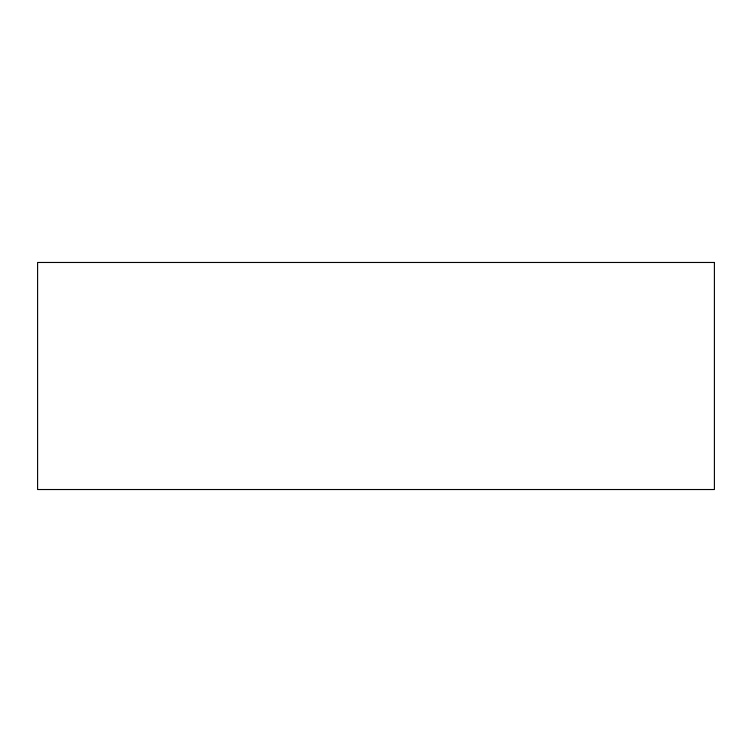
<?xml version="1.0" encoding="UTF-8"?>
<svg xmlns="http://www.w3.org/2000/svg" width="752" height="752" viewBox="0 0 752 752"><rect width="100%" height="100%" fill="white"/><g stroke="black" fill="none" stroke-linecap="round" stroke-linejoin="round"><path stroke-width="1.13" d="M714.4 262.476L37.6 262.476L37.6 489.524L714.4 489.524L714.4 262.476"/></g></svg>
